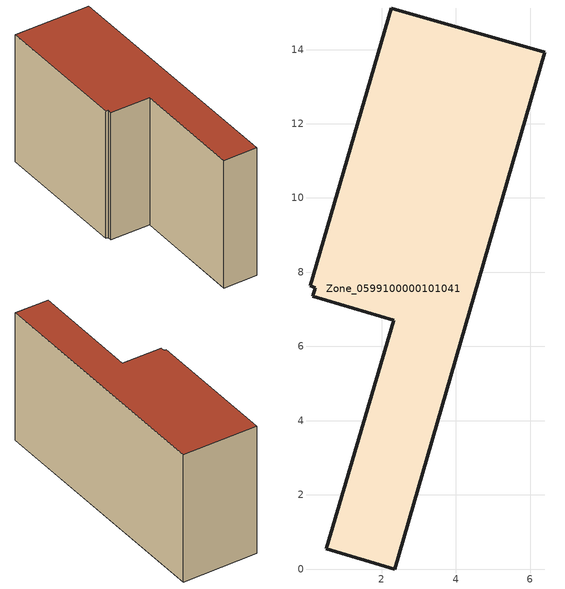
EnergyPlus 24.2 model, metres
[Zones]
Zone_0599100000101041
 floor ground (C_G): 0.07,7.63 2.26,15.12 6.4,13.92 2.35,0 0.5,0.54 2.32,6.71 0.15,7.35 0.21,7.58 z0
 wall outside (C_F): 2.32,6.71 0.5,0.54 2.35,0 6.4,13.92 2.26,15.12 0.07,7.63 0.21,7.58 0.15,7.35 2.32,6.71 z0:7.52
 roof outside (C_R): 0.21,7.58 0.15,7.35 2.32,6.71 0.5,0.54 2.35,0 6.4,13.92 2.26,15.12 0.07,7.63 z7.52
[BUILDING]
Pand.0599100000101041: North Axis=0; Terrain=City; Loads Convergence Tolerance Value=0.04; Temperature Convergence Tolerance Value=0.4; Solar Distribution=FullExterior; Maximum Number of Warmup Days=25; Minimum Number of Warmup Days=1
[Site:Location]
Rotterdam.The.Hague.AP_ZH_NLD Design_Conditions: Latitude=51.96; Longitude=4.45; Time Zone=1; Elevation=-4.5
[SITE:GROUNDTEMPERATURE:BUILDINGSURFACE]
18, 18, 18, 18, 18, 18, 18, 18, 18, 18, 18, 18
[MATERIAL] Thermal Absorptance=0.9; Solar Absorptance=0.7; Visible Absorptance=0.7
Name | Roughness | Thickness | Conductivity | Density | Specific Heat
G.TI.1946 | MediumSmooth | 0.15 | 1 | 540 | 1210
F.TI.1946 | Rough | 0.3 | 0.857143 | 1920 | 840
R.TI.1946 | MediumRough | 0.2 | 0.1 | 1500 | 1000
[CONSTRUCTION]
C_G: G.TI.1946
C_F: F.TI.1946
C_R: R.TI.1946
[ZONE]
Zone_0599100000101041: Type=1; Multiplier=1; Ceiling Height=Autocalculate; Volume=Autocalculate; Floor Area=autocalculate; Part of Total Floor Area=Yes
[ZONEINFILTRATION:DESIGNFLOWRATE]
Infil_Zone_0599100000101041: Zone or ZoneList or Space or SpaceList=Zone_0599100000101041; Schedule=AlwaysOn; Design Flow Rate Calculation Method=Flow/Area; Flow Rate per Floor Area=0.003; Constant Term Coefficient=1; Temperature Term Coefficient=0; Velocity Term Coefficient=0; Velocity Squared Term Coefficient=0
[HVACTEMPLATE:ZONE:IDEALLOADSAIRSYSTEM]
Zone_0599100000101041: Maximum Heating Supply Air Temperature=50; Minimum Cooling Supply Air Temperature=13; Maximum Heating Supply Air Humidity Ratio=0.0156; Minimum Cooling Supply Air Humidity Ratio=0.0077; Heating Limit=NoLimit; Cooling Limit=NoLimit; Dehumidification Control Type=ConstantSensibleHeatRatio; Cooling Sensible Heat Ratio=0.7; Dehumidification Setpoint=60; Humidification Control Type=None; Humidification Setpoint=30; Outdoor Air Method=None; Outdoor Air Flow Rate per Person=0.00944; Outdoor Air Flow Rate per Zone Floor Area=0; Outdoor Air Flow Rate per Zone=0; Demand Controlled Ventilation Type=None; Outdoor Air Economizer Type=NoEconomizer; Heat Recovery Type=None; Sensible Heat Recovery Effectiveness=0.7; Latent Heat Recovery Effectiveness=0.65
[ZONECONTROL:THERMOSTAT]
ThermostatControl_Zone_0599100000101041: Zone or ZoneList=Zone_0599100000101041; Control Type Schedule=DualSetpointControlType; Control 1=Thermostat_Zone_0599100000101041; Temperature Difference Between Cutout And Setpoint=0
[THERMOSTATSETPOINT:DUALSETPOINT]
Thermostat_Zone_0599100000101041: Heating Setpoint Temperature Schedule=HeatingSetpoint_Zone_0599100000101041; Cooling Setpoint Temperature Schedule=CoolingSetpoint_Zone_0599100000101041
[SCHEDULE:COMPACT]
HeatingSetpoint_Zone_0599100000101041: Through: 12/31, For: AllDays, Until: 24:00, 21
CoolingSetpoint_Zone_0599100000101041: Through: 12/31, For: AllDays, Until: 24:00, 24
DualSetpointControlType: Through: 12/31, For: AllDays, Until: 24:00, 4
AlwaysOn: Through: 12/31, For: AllDays, Until: 24:00, 1
